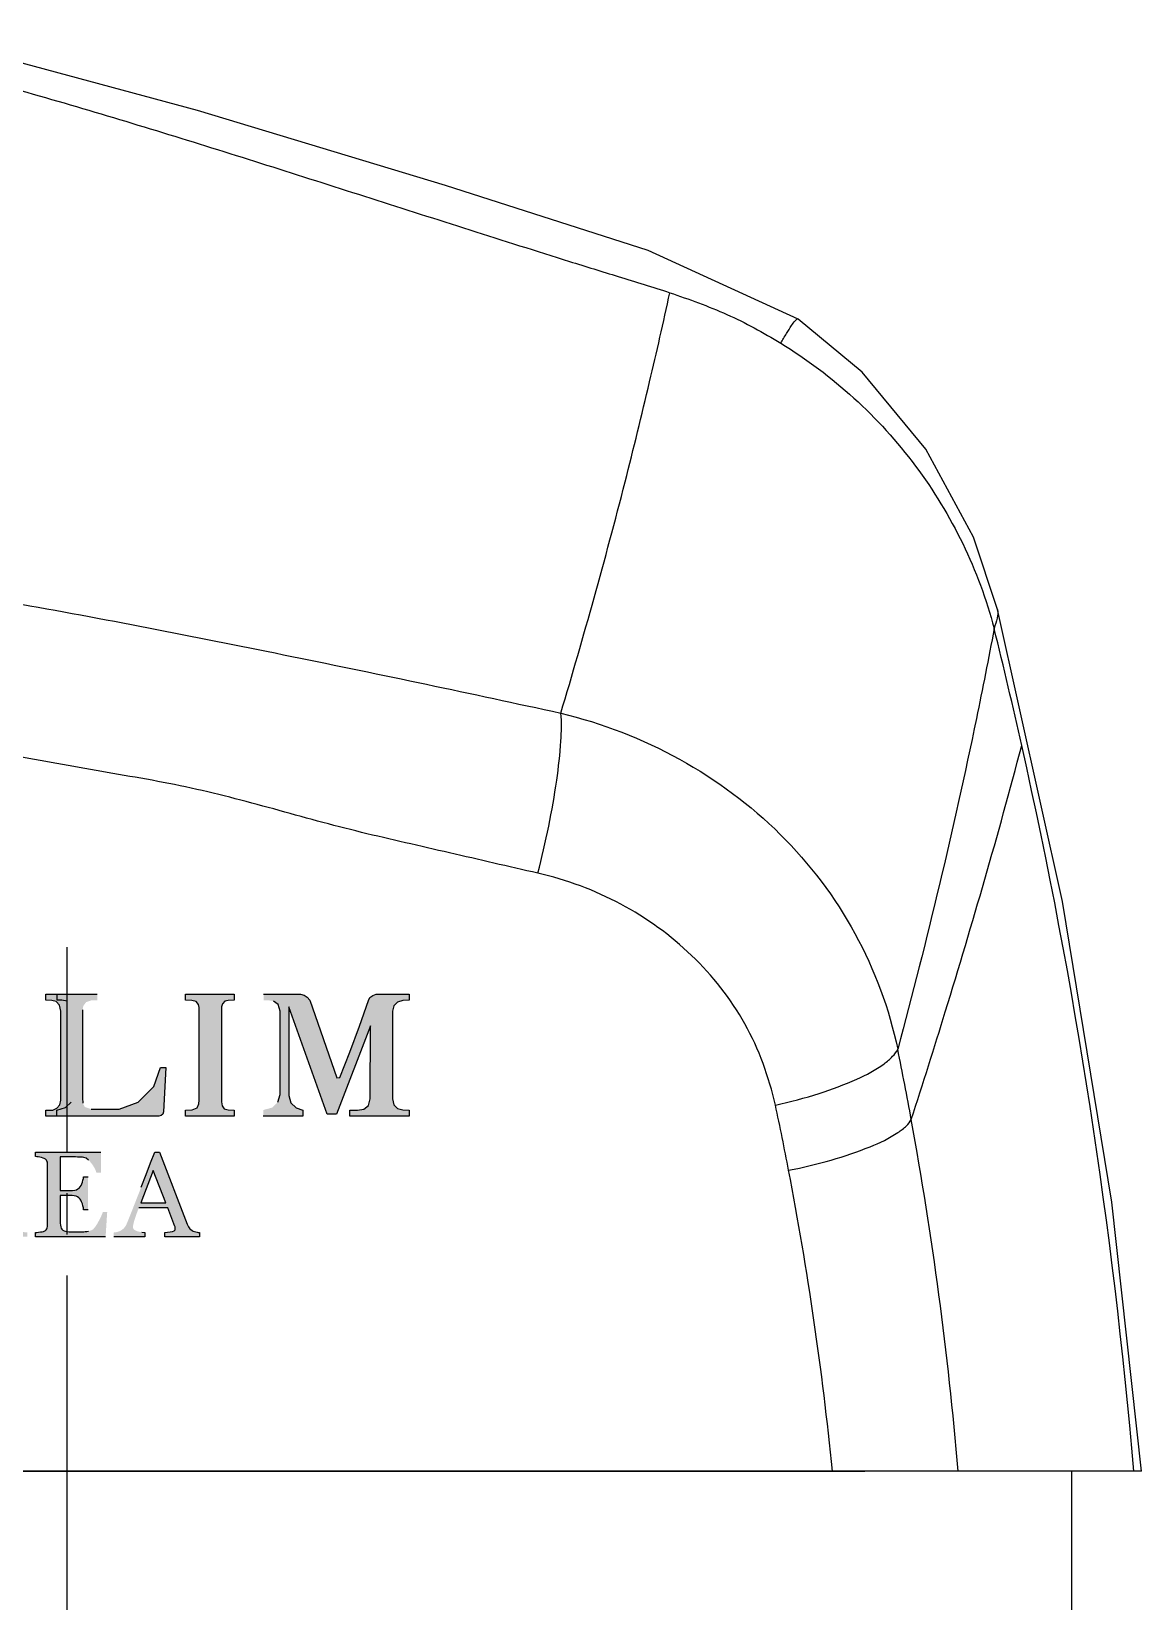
# Model space of a CAD drawing. Extents: x 7586 to 8180, y -5808 to -5388.
# Drawn here: x 8050.84 to 8074.54, y -5633.24 to -5599.74 of the extents above; entities that cross this region are included whole.
import ezdxf

# ---------------------------------------------------------------- set-up
doc = ezdxf.new("R2010")
doc.units = 0
doc.header["$LTSCALE"] = 7
doc.header["$MEASUREMENT"] = 0
doc.linetypes.add('CENTER', pattern=[2, 1.25, -0.25, 0.25, -0.25])
doc.layers.get('0').update_dxf_attribs({"color": 2, "linetype": 'CONTINUOUS'})
for name, color, linetype in [('08_ALL_FEATURES', 7, 'CONTINUOUS'), ('CENTER', 1, 'CENTER'), ('CL', 1, 'CENTER'), ('D', 2, 'CONTINUOUS'), ('DIM', 2, 'CONTINUOUS')]:
    doc.layers.add(name, color=color, linetype=linetype)

msp = doc.modelspace()

# ---------------------------------------------------------------- hatches: boundary and pattern name
at = {"layer": 'DIM'}
h = msp.add_hatch(color=256, dxfattribs=at)
h.paths.add_polyline_path([(8037.541, -5621.784), (8038.343, -5621.784), (8038.343, -5621.409), (8037.919, -5621.409, -0.734082), (8040.506, -5620.972), (8040.916, -5620.972, 0.878721)])
h.paths.add_polyline_path([(8039.478, -5621.381), (8040.062, -5620.972), (8039.408, -5620.972), (8038.875, -5621.345), (8038.875, -5620.972), (8038.5, -5620.972), (8038.5, -5622.222), (8038.875, -5622.222), (8038.875, -5621.803), (8039.17, -5621.597), (8039.53, -5622.222), (8039.963, -5622.222)])
h.paths.add_polyline_path([(8041.021, -5621.409), (8040.218, -5621.409), (8040.218, -5621.784), (8040.643, -5621.784, -0.734082), (8038.056, -5622.222), (8037.646, -5622.222, 0.878721)])
h.paths.add_polyline_path([(8044.367, -5620.669), (8044.226, -5620.549), (8044.107, -5620.473), (8043.975, -5620.408), (8043.83, -5620.354), (8043.678, -5620.313), (8043.524, -5620.29), (8043.368, -5620.282), (8042.11, -5620.282), (8042.11, -5620.406), (8042.292, -5620.406), (8042.393, -5620.434), (8042.446, -5620.506), (8042.46, -5620.606), (8042.46, -5622.567), (8042.433, -5622.653), (8042.364, -5622.723), (8042.271, -5622.752), (8042.11, -5622.751), (8042.11, -5622.882), (8043.295, -5622.882), (8043.485, -5622.879), (8043.684, -5622.865), (8043.867, -5622.829), (8044.02, -5622.774), (8044.154, -5622.706), (8044.285, -5622.615), (8044.411, -5622.495), (8044.522, -5622.348), (8044.614, -5622.189), (8044.68, -5622.012), (8044.714, -5621.813), (8044.724, -5621.597), (8044.707, -5621.369), (8044.66, -5621.162), (8044.585, -5620.976), (8044.487, -5620.811)])
h.paths.add_polyline_path([(8042.929, -5620.589), (8042.945, -5620.519), (8042.996, -5620.458), (8043.088, -5620.432), (8043.153, -5620.431), (8043.217, -5620.43), (8043.273, -5620.43), (8043.447, -5620.433), (8043.637, -5620.448), (8043.793, -5620.489), (8043.905, -5620.552), (8044.002, -5620.629), (8044.089, -5620.72), (8044.207, -5620.978), (8044.261, -5621.306), (8044.274, -5621.595), (8044.267, -5621.866), (8044.229, -5622.18), (8044.134, -5622.428), (8044.055, -5622.523), (8043.96, -5622.607), (8043.852, -5622.673), (8043.709, -5622.718), (8043.536, -5622.743), (8043.368, -5622.75), (8043.235, -5622.752), (8043.116, -5622.753), (8043.026, -5622.748), (8042.972, -5622.711), (8042.94, -5622.667), (8042.929, -5622.585)], flags=16)
h.paths.add_polyline_path([(8046.074, -5620.377), (8045.983, -5620.609), (8045.845, -5620.967), (8045.695, -5621.353), (8045.544, -5621.741), (8045.402, -5622.102), (8045.268, -5622.437), (8045.212, -5622.546), (8045.142, -5622.62), (8045.043, -5622.69), (8044.97, -5622.721), (8044.885, -5622.742), (8044.805, -5622.753), (8044.805, -5622.882), (8045.737, -5622.882), (8045.737, -5622.753), (8045.562, -5622.719), (8045.441, -5622.628), (8045.43, -5622.473), (8045.574, -5622.089), (8046.419, -5622.089), (8046.594, -5622.568), (8046.603, -5622.662), (8046.559, -5622.73), (8046.487, -5622.757), (8046.261, -5622.758), (8046.261, -5622.882), (8046.839, -5622.882)])
h.paths.add_polyline_path([(8046.383, -5621.958), (8045.613, -5621.958), (8045.994, -5620.958)], flags=16)
h.paths.add_polyline_path([(8047.38, -5622.753), (8047.214, -5622.724), (8047.129, -5622.639), (8047.068, -5622.493), (8046.214, -5620.282), (8046.111, -5620.282), (8046.074, -5620.377), (8046.839, -5622.882), (8047.38, -5622.882)])
h.paths.add_polyline_path([(8048.778, -5622.574), (8048.769, -5622.523), (8048.764, -5622.462), (8048.762, -5622.389), (8048.762, -5621.702), (8048.778, -5621.657), (8048.815, -5621.623), (8048.868, -5621.608), (8049, -5621.608), (8049.276, -5621.677), (8049.469, -5621.865), (8049.546, -5622.142), (8049.665, -5622.142), (8049.665, -5620.977), (8049.559, -5620.977), (8049.459, -5621.247), (8049.248, -5621.407), (8049, -5621.46), (8048.87, -5621.46), (8048.82, -5621.444), (8048.779, -5621.405), (8048.762, -5621.354), (8048.762, -5620.567), (8048.782, -5620.494), (8048.835, -5620.446), (8048.925, -5620.426), (8049.352, -5620.426), (8049.789, -5620.522), (8050.128, -5620.79), (8050.333, -5621.206), (8050.431, -5621.206), (8050.387, -5620.348), (8050.376, -5620.315), (8050.348, -5620.292), (8050.301, -5620.282), (8047.947, -5620.282), (8047.947, -5620.412), (8048.141, -5620.414), (8048.215, -5620.439), (8048.271, -5620.499), (8048.293, -5620.578), (8048.302, -5622.528), (8048.248, -5622.681), (8048.115, -5622.737), (8047.947, -5622.752), (8047.947, -5622.882), (8048.771, -5622.882), (8049.596, -5622.882), (8050.421, -5622.882), (8050.455, -5622.868), (8050.492, -5622.832), (8050.509, -5622.781), (8050.55, -5621.901), (8050.418, -5621.901), (8050.241, -5622.335), (8049.883, -5622.625), (8049.548, -5622.732), (8049.367, -5622.733), (8049.126, -5622.735), (8048.976, -5622.732), (8048.884, -5622.711), (8048.817, -5622.655)])
h.paths.add_polyline_path([(8051.934, -5622.494), (8051.936, -5620.618), (8051.951, -5620.532), (8052.012, -5620.451), (8052.121, -5620.413), (8052.248, -5620.412), (8052.248, -5620.282), (8051.15, -5620.282), (8051.15, -5620.412), (8051.278, -5620.413), (8051.371, -5620.439), (8051.444, -5620.515), (8051.472, -5620.642), (8051.474, -5622.543), (8051.45, -5622.642), (8051.388, -5622.714), (8051.299, -5622.752), (8051.15, -5622.752), (8051.15, -5622.882), (8053.564, -5622.882), (8053.615, -5622.872), (8053.65, -5622.843), (8053.665, -5622.789), (8053.714, -5621.846), (8053.6, -5621.846), (8053.456, -5622.253), (8053.124, -5622.585), (8052.719, -5622.735), (8052.119, -5622.732), (8051.986, -5622.689), (8051.939, -5622.604)])
h.paths.add_polyline_path([(8054.903, -5620.551), (8054.922, -5620.484), (8054.972, -5620.433), (8055.042, -5620.413), (8055.169, -5620.412), (8055.169, -5620.282), (8054.134, -5620.282), (8054.134, -5620.412), (8054.271, -5620.413), (8054.363, -5620.438), (8054.409, -5620.498), (8054.422, -5620.568), (8054.422, -5622.539), (8054.417, -5622.619), (8054.379, -5622.707), (8054.277, -5622.749), (8054.134, -5622.752), (8054.134, -5622.882), (8055.169, -5622.882), (8055.169, -5622.752), (8055.044, -5622.751), (8054.961, -5622.725), (8054.915, -5622.664), (8054.9, -5622.578)])
h.paths.add_polyline_path([(8056.383, -5622.6), (8056.34, -5622.439), (8056.34, -5622.131), (8056.34, -5620.551), (8057.159, -5622.84), (8057.357, -5622.84), (8058.08, -5620.954), (8058.075, -5622.515), (8058.037, -5622.655), (8057.939, -5622.731), (8057.803, -5622.753), (8057.643, -5622.752), (8057.643, -5622.882), (8058.909, -5622.882), (8058.909, -5622.752), (8058.775, -5622.751), (8058.658, -5622.723), (8058.58, -5622.642), (8058.552, -5622.515), (8058.552, -5620.641), (8058.58, -5620.528), (8058.656, -5620.448), (8058.771, -5620.415), (8058.909, -5620.412), (8058.909, -5620.282), (8058.201, -5620.282), (8058.131, -5620.306), (8058.071, -5620.352), (8058.036, -5620.413), (8057.849, -5620.966), (8057.638, -5621.515), (8057.428, -5622.06), (8057.361, -5622.062), (8056.784, -5620.412), (8056.733, -5620.342), (8056.667, -5620.3), (8056.591, -5620.282), (8055.801, -5620.282), (8055.801, -5620.412), (8055.903, -5620.411), (8056.014, -5620.43), (8056.111, -5620.501), (8056.152, -5620.645), (8056.151, -5622.421), (8056.103, -5622.587), (8055.981, -5622.701), (8055.792, -5622.752), (8055.792, -5622.882), (8056.636, -5622.882), (8056.636, -5622.752), (8056.493, -5622.708)])
h.paths.add_polyline_path([(8053.576, -5623.654), (8053.476, -5623.654), (8053.388, -5623.881), (8053.292, -5624.128), (8053.188, -5624.396), (8053.083, -5624.664), (8052.985, -5624.914), (8052.892, -5625.146), (8052.875, -5625.186), (8052.857, -5625.22), (8052.839, -5625.248), (8052.818, -5625.273), (8052.792, -5625.296), (8052.761, -5625.319), (8052.739, -5625.331), (8052.712, -5625.342), (8052.681, -5625.351), (8052.651, -5625.358), (8052.624, -5625.362), (8052.6, -5625.365), (8052.6, -5625.454), (8053.268, -5625.454), (8053.268, -5625.365), (8053.204, -5625.359), (8053.145, -5625.349), (8053.09, -5625.333), (8053.046, -5625.312), (8053.02, -5625.286), (8053.012, -5625.255), (8053.012, -5625.24), (8053.014, -5625.221), (8053.018, -5625.2), (8053.023, -5625.175), (8053.031, -5625.146), (8053.04, -5625.112), (8053.052, -5625.075), (8053.065, -5625.035), (8053.08, -5624.992), (8053.096, -5624.946), (8053.115, -5624.896), (8053.137, -5624.84), (8053.758, -5624.84), (8053.909, -5625.245), (8053.913, -5625.261), (8053.916, -5625.282), (8053.916, -5625.294), (8053.909, -5625.311), (8053.888, -5625.327), (8053.852, -5625.34), (8053.805, -5625.351), (8053.751, -5625.36), (8053.69, -5625.365), (8053.69, -5625.454), (8054.429, -5625.454), (8054.429, -5625.365), (8054.406, -5625.363), (8054.381, -5625.359), (8054.351, -5625.352), (8054.322, -5625.344), (8054.298, -5625.334), (8054.276, -5625.323), (8054.25, -5625.303), (8054.228, -5625.284), (8054.21, -5625.264), (8054.195, -5625.242), (8054.181, -5625.215), (8054.168, -5625.185)])
h.paths.add_polyline_path([(8053.713, -5624.729), (8053.18, -5624.729), (8053.444, -5624.04)], flags=16)
h.paths.add_polyline_path([(8052.054, -5624.175), (8051.959, -5624.175), (8051.953, -5624.212), (8051.944, -5624.251), (8051.933, -5624.291), (8051.919, -5624.33), (8051.903, -5624.362), (8051.885, -5624.39), (8051.861, -5624.416), (8051.834, -5624.436), (8051.806, -5624.451), (8051.77, -5624.461), (8051.722, -5624.468), (8051.663, -5624.47), (8051.46, -5624.47), (8051.46, -5623.754), (8051.743, -5623.754), (8051.788, -5623.754), (8051.829, -5623.755), (8051.867, -5623.757), (8051.902, -5623.759), (8051.933, -5623.761), (8051.961, -5623.764), (8052.013, -5623.782), (8052.066, -5623.822), (8052.122, -5623.883), (8052.171, -5623.954), (8052.208, -5624.022), (8052.231, -5624.088), (8052.327, -5624.088), (8052.327, -5623.654), (8050.933, -5623.654), (8050.933, -5623.744), (8050.959, -5623.747), (8050.989, -5623.752), (8051.025, -5623.759), (8051.061, -5623.768), (8051.092, -5623.778), (8051.118, -5623.788), (8051.144, -5623.803), (8051.163, -5623.821), (8051.176, -5623.841), (8051.184, -5623.864), (8051.188, -5623.888), (8051.19, -5623.915), (8051.19, -5625.209), (8051.188, -5625.239), (8051.183, -5625.264), (8051.174, -5625.286), (8051.161, -5625.305), (8051.142, -5625.322), (8051.118, -5625.336), (8051.1, -5625.342), (8051.072, -5625.347), (8051.035, -5625.353), (8050.996, -5625.358), (8050.962, -5625.362), (8050.933, -5625.364), (8050.933, -5625.454), (8052.428, -5625.454), (8052.462, -5624.924), (8052.371, -5624.924), (8052.354, -5624.97), (8052.327, -5625.031), (8052.289, -5625.106), (8052.247, -5625.181), (8052.206, -5625.243), (8052.167, -5625.29), (8052.149, -5625.304), (8052.124, -5625.317), (8052.094, -5625.327), (8052.06, -5625.334), (8052.026, -5625.341), (8051.994, -5625.345), (8051.96, -5625.348), (8051.922, -5625.35), (8051.879, -5625.35), (8051.836, -5625.35), (8051.799, -5625.35), (8051.768, -5625.35), (8051.704, -5625.349), (8051.649, -5625.347), (8051.606, -5625.343), (8051.57, -5625.337), (8051.54, -5625.326), (8051.516, -5625.312), (8051.496, -5625.293), (8051.481, -5625.27), (8051.471, -5625.241), (8051.465, -5625.206), (8051.461, -5625.163), (8051.46, -5625.113), (8051.46, -5624.572), (8051.663, -5624.572), (8051.714, -5624.574), (8051.759, -5624.579), (8051.796, -5624.588), (8051.828, -5624.601), (8051.858, -5624.623), (8051.885, -5624.652), (8051.901, -5624.677), (8051.916, -5624.709), (8051.931, -5624.75), (8051.944, -5624.795), (8051.953, -5624.838), (8051.959, -5624.879), (8052.054, -5624.879)])
h.paths.add_polyline_path([(8050.312, -5624.364), (8050.343, -5624.318), (8050.368, -5624.267), (8050.385, -5624.211), (8050.396, -5624.149), (8050.4, -5624.083), (8050.394, -5624.009), (8050.379, -5623.944), (8050.353, -5623.885), (8050.318, -5623.834), (8050.276, -5623.79), (8050.227, -5623.753), (8050.171, -5623.721), (8050.11, -5623.696), (8050.045, -5623.677), (8049.977, -5623.664), (8049.906, -5623.657), (8049.831, -5623.654), (8049, -5623.654), (8049, -5623.744), (8049.026, -5623.747), (8049.054, -5623.751), (8049.086, -5623.756), (8049.118, -5623.763), (8049.146, -5623.77), (8049.169, -5623.777), (8049.196, -5623.791), (8049.216, -5623.808), (8049.228, -5623.829), (8049.235, -5623.853), (8049.24, -5623.879), (8049.241, -5623.908), (8049.241, -5625.209), (8049.239, -5625.24), (8049.234, -5625.267), (8049.224, -5625.29), (8049.21, -5625.31), (8049.192, -5625.326), (8049.169, -5625.338), (8049.15, -5625.345), (8049.123, -5625.35), (8049.088, -5625.355), (8049.053, -5625.359), (8049.023, -5625.362), (8049, -5625.364), (8049, -5625.454), (8049.761, -5625.454), (8049.761, -5625.364), (8049.733, -5625.362), (8049.701, -5625.359), (8049.665, -5625.355), (8049.631, -5625.35), (8049.604, -5625.344), (8049.585, -5625.338), (8049.558, -5625.325), (8049.538, -5625.308), (8049.525, -5625.287), (8049.518, -5625.264), (8049.513, -5625.238), (8049.512, -5625.209), (8049.512, -5624.638), (8049.696, -5624.638), (8049.794, -5624.767), (8049.888, -5624.894), (8049.978, -5625.018), (8050.068, -5625.148), (8050.165, -5625.293), (8050.269, -5625.454), (8050.754, -5625.454), (8050.754, -5625.364), (8050.73, -5625.362), (8050.702, -5625.359), (8050.671, -5625.354), (8050.64, -5625.347), (8050.612, -5625.339), (8050.589, -5625.328), (8050.559, -5625.312), (8050.529, -5625.292), (8050.499, -5625.27), (8050.468, -5625.241), (8050.434, -5625.203), (8050.398, -5625.157), (8050.317, -5625.048), (8050.245, -5624.95), (8050.182, -5624.864), (8050.118, -5624.778), (8050.044, -5624.679), (8049.961, -5624.567), (8050.023, -5624.547), (8050.082, -5624.525), (8050.137, -5624.499), (8050.188, -5624.471), (8050.233, -5624.44), (8050.274, -5624.405)])
h.paths.add_polyline_path([(8049.512, -5623.757), (8049.727, -5623.757), (8049.833, -5623.767), (8049.921, -5623.799), (8049.992, -5623.852), (8050.044, -5623.924), (8050.076, -5624.01), (8050.086, -5624.112), (8050.073, -5624.231), (8050.034, -5624.333), (8049.969, -5624.417), (8049.885, -5624.479), (8049.788, -5624.517), (8049.678, -5624.529), (8049.512, -5624.529)], flags=16)
h.paths.add_polyline_path([(8048.602, -5624.424), (8048.581, -5624.301), (8048.545, -5624.185), (8048.497, -5624.078), (8048.437, -5623.983), (8048.367, -5623.899), (8048.289, -5623.827), (8048.202, -5623.767), (8048.106, -5623.718), (8048.003, -5623.682), (8047.895, -5623.661), (8047.783, -5623.654), (8047.675, -5623.661), (8047.57, -5623.682), (8047.468, -5623.717), (8047.372, -5623.765), (8047.284, -5623.826), (8047.204, -5623.899), (8047.165, -5623.945), (8047.273, -5624.3), (8047.28, -5624.256), (8047.304, -5624.164), (8047.334, -5624.081), (8047.371, -5624.006), (8047.418, -5623.937), (8047.473, -5623.878), (8047.537, -5623.828), (8047.609, -5623.791), (8047.691, -5623.769), (8047.783, -5623.762), (8047.867, -5623.768), (8047.943, -5623.787), (8048.013, -5623.819), (8048.077, -5623.863), (8048.132, -5623.916), (8048.18, -5623.98), (8048.221, -5624.054), (8048.255, -5624.138), (8048.282, -5624.232), (8048.301, -5624.333), (8048.312, -5624.441), (8048.316, -5624.556), (8048.313, -5624.667), (8048.303, -5624.77), (8048.285, -5624.867), (8048.261, -5624.956), (8048.228, -5625.039), (8048.187, -5625.116), (8048.139, -5625.183), (8048.082, -5625.24), (8048.017, -5625.286), (8047.945, -5625.319), (8047.867, -5625.339), (8047.783, -5625.346), (8047.696, -5625.34), (8047.617, -5625.32), (8047.579, -5625.302), (8047.621, -5625.437), (8047.667, -5625.446), (8047.783, -5625.454), (8047.893, -5625.447), (8047.999, -5625.426), (8048.101, -5625.391), (8048.196, -5625.343), (8048.283, -5625.283), (8048.362, -5625.212), (8048.434, -5625.128), (8048.494, -5625.033), (8048.544, -5624.927), (8048.58, -5624.812), (8048.602, -5624.688), (8048.609, -5624.556)])

# ---------------------------------------------------------------- linework, layer by layer
at = {"color": 7, "linetype": 'Continuous'}
msp.add_line((7960.099, -5630.454), (8068.633, -5630.454), dxfattribs=at)
at = {"layer": '08_ALL_FEATURES', "color": 7, "linetype": 'Continuous'}
for p, q in [((8067.208, -5605.881), (8067.21, -5605.882)), ((8071.462, -5612.073), (8071.463, -5612.074)), ((8072.849, -5618.302), (8071.463, -5612.074)), ((8074.541, -5630.454), (7926.655, -5630.454))]:
    msp.add_line(p, q, dxfattribs=at)
for points in [[(8067.208, -5605.881), (8064.005, -5604.419), (8059.683, -5603.035), (8054.39, -5601.43), (8048.137, -5599.745)], [(8071.462, -5612.073), (8070.952, -5610.533), (8069.938, -5608.653), (8068.577, -5607.011), (8067.21, -5605.882)], [(8074.541, -5630.454), (8073.907, -5624.717), (8072.849, -5618.302)]]:
    msp.add_lwpolyline(points, dxfattribs=at)
for centre, radius, start, end in [((7958.962, -5640.359), 115.836, 12.65757, 13.92732), ((7959.086, -5640.344), 115.712, 4.90315, 12.66353), ((7992.048, -5637.131), 78.861, 10.35389, 11.46551), ((7991.622, -5637.202), 79.292, 4.88205, 10.3495), ((7997.773, -5637.38), 70.508, 5.63709, 10.90811)]:
    msp.add_arc(centre, radius, start, end, dxfattribs=at)
for points, knots in [([(8047.545, -5600.183), (8048.973, -5600.543), (8051.802, -5601.322), (8055.301, -5602.414), (8058.094, -5603.305), (8060.205, -5603.979), (8061.965, -5604.538), (8063.389, -5604.981), (8064.105, -5605.196), (8064.469, -5605.319)], [0, 0, 0, 0, 0.249791, 0.497495, 0.621614, 0.747024, 0.873277, 0.934809, 1, 1, 1, 1]), ([(8062.145, -5614.287), (8062.632, -5612.651), (8063.291, -5610.302), (8064.026, -5607.301), (8064.334, -5605.954), (8064.469, -5605.319)], [0, 0, 0, 0, 0.552534, 0.789677, 1, 1, 1, 1]), ([(8064.469, -5605.319), (8064.881, -5605.457), (8065.702, -5605.751), (8066.468, -5606.168), (8066.839, -5606.395)], [0, 0, 0, 0, 0.500252, 1, 1, 1, 1]), ([(8066.839, -5606.395), (8066.879, -5606.326), (8066.952, -5606.201), (8067.059, -5606.03), (8067.126, -5605.936), (8067.191, -5605.872), (8067.208, -5605.881)], [0, 0, 0, 0, 0.373006, 0.688673, 0.905683, 1, 1, 1, 1]), ([(8066.839, -5606.395), (8067.945, -5607.071), (8069.907, -5608.853), (8071.067, -5611.238), (8071.393, -5612.479)], [0, 0, 0, 0, 0.502778, 1, 1, 1, 1]), ([(8046.764, -5611.321), (8048.054, -5611.522), (8051.278, -5612.052), (8056.402, -5613.063), (8060.235, -5613.868), (8062.145, -5614.287)], [0, 0, 0, 0, 0.250091, 0.625564, 1, 1, 1, 1]), ([(8071.463, -5612.074), (8071.478, -5612.133), (8071.457, -5612.276), (8071.416, -5612.406), (8071.393, -5612.479)], [0, 0, 0, 0, 0.444832, 1, 1, 1, 1]), ([(8071.393, -5612.479), (8071.273, -5613.121), (8070.677, -5616.133), (8069.962, -5619.121), (8069.335, -5621.455)], [0, 0, 0, 0, 0.212856, 1, 1, 1, 1]), ([(8061.655, -5617.7), (8061.741, -5617.368), (8061.892, -5616.71), (8062.059, -5615.769), (8062.15, -5614.965), (8062.166, -5614.484), (8062.145, -5614.287)], [0, 0, 0, 0, 0.297924, 0.584868, 0.827958, 1, 1, 1, 1]), ([(8062.145, -5614.287), (8063.026, -5614.499), (8064.73, -5615.155), (8066.91, -5616.776), (8068.534, -5618.919), (8069.154, -5620.597), (8069.335, -5621.455)], [0, 0, 0, 0, 0.254622, 0.505817, 0.753822, 1, 1, 1, 1]), ([(8061.655, -5617.7), (8061.026, -5617.559), (8060.085, -5617.338), (8058.828, -5617.051), (8057.886, -5616.833), (8056.949, -5616.591), (8055.705, -5616.242), (8054.141, -5615.829), (8052.223, -5615.518), (8050.315, -5615.162), (8048.397, -5614.867), (8047.118, -5614.675), (8046.477, -5614.588)], [0, 0, 0, 0, 0.124653, 0.187029, 0.249421, 0.311803, 0.374227, 0.499322, 0.624557, 0.749735, 0.874887, 1, 1, 1, 1]), ([(8069.624, -5622.957), (8069.872, -5622.192), (8070.708, -5619.547), (8071.478, -5616.881), (8071.983, -5614.977)], [0, 0, 0, 0, 0.289804, 1, 1, 1, 1]), ([(8066.724, -5622.645), (8066.587, -5622.045), (8066.16, -5620.866), (8064.991, -5619.388), (8063.458, -5618.283), (8062.269, -5617.841), (8061.655, -5617.7)], [0, 0, 0, 0, 0.247993, 0.496247, 0.746682, 1, 1, 1, 1]), ([(8066.724, -5622.645), (8067.04, -5622.577), (8067.631, -5622.422), (8068.41, -5622.134), (8068.937, -5621.86), (8069.219, -5621.627), (8069.309, -5621.511), (8069.335, -5621.455)], [0, 0, 0, 0, 0.331921, 0.625283, 0.852558, 0.936243, 1, 1, 1, 1]), ([(8067.007, -5624.037), (8067.313, -5623.976), (8067.902, -5623.837), (8068.685, -5623.576), (8069.225, -5623.323), (8069.509, -5623.109), (8069.598, -5623.006), (8069.624, -5622.957)], [0, 0, 0, 0, 0.325716, 0.629455, 0.861279, 0.941774, 1, 1, 1, 1])]:
    msp.add_open_spline(points, degree=3, knots=knots, dxfattribs=at)
msp.add_open_spline([(8067.007, -5624.037), (8066.917, -5623.573), (8066.824, -5623.108), (8066.724, -5622.645)], degree=3, dxfattribs=at)
at = {"layer": 'CENTER'}
msp.add_line((8051.597, -5627.913), (8051.597, -5675.454), dxfattribs=at)
at = {"layer": 'CENTER', "color": 0}
msp.add_line((8073.041, -5630.454), (8073.041, -5633.454), dxfattribs=at)
at = {"layer": 'CL', "ltscale": 0.5}
msp.add_line((8051.598, -5619.279), (8051.598, -5633.022), dxfattribs=at)
at = {"layer": 'D', "color": 2}
for p, q in [((8051.15, -5620.412), (8051.15, -5620.282)), ((8051.15, -5620.282), (8052.248, -5620.282)), ((8051.278, -5620.413), (8051.15, -5620.412)), ((8051.371, -5620.439), (8051.278, -5620.413)), ((8051.444, -5620.515), (8051.371, -5620.439)), ((8051.393, -5620.412), (8051.393, -5620.282)), ((8051.496, -5620.411), (8051.393, -5620.412)), ((8051.607, -5620.43), (8051.496, -5620.411)), ((8054.134, -5620.412), (8054.134, -5620.282)), ((8054.134, -5620.282), (8055.169, -5620.282)), ((8054.271, -5620.413), (8054.134, -5620.412)), ((8054.363, -5620.438), (8054.271, -5620.413)), ((8054.409, -5620.498), (8054.363, -5620.438)), ((8054.972, -5620.433), (8054.922, -5620.484)), ((8055.042, -5620.413), (8054.972, -5620.433)), ((8055.169, -5620.412), (8055.042, -5620.413)), ((8055.169, -5620.282), (8055.169, -5620.412)), ((8055.801, -5620.282), (8056.591, -5620.282)), ((8056.111, -5620.501), (8056.014, -5620.43)), ((8056.591, -5620.282), (8056.667, -5620.3)), ((8056.667, -5620.3), (8056.733, -5620.342)), ((8056.733, -5620.342), (8056.784, -5620.412)), ((8056.784, -5620.412), (8057.361, -5622.062)), ((8057.849, -5620.966), (8058.036, -5620.413)), ((8058.036, -5620.413), (8058.071, -5620.352)), ((8058.071, -5620.352), (8058.131, -5620.306)), ((8058.131, -5620.306), (8058.201, -5620.282)), ((8058.201, -5620.282), (8058.909, -5620.282)), ((8058.771, -5620.415), (8058.656, -5620.448)), ((8058.909, -5620.412), (8058.771, -5620.415)), ((8058.909, -5620.282), (8058.909, -5620.412)), ((8051.472, -5620.642), (8051.444, -5620.515)), ((8051.474, -5622.543), (8051.472, -5620.642)), ((8051.936, -5620.618), (8051.934, -5622.494)), ((8054.422, -5620.568), (8054.409, -5620.498)), ((8054.422, -5622.539), (8054.422, -5620.568)), ((8054.903, -5620.551), (8054.9, -5622.578)), ((8054.922, -5620.484), (8054.903, -5620.551)), ((8056.152, -5620.645), (8056.111, -5620.501)), ((8056.151, -5622.421), (8056.152, -5620.645)), ((8056.34, -5620.551), (8056.34, -5622.131)), ((8057.159, -5622.84), (8056.34, -5620.551)), ((8058.58, -5620.528), (8058.552, -5620.641)), ((8058.552, -5620.641), (8058.552, -5622.515)), ((8058.656, -5620.448), (8058.58, -5620.528)), ((8058.08, -5620.954), (8057.357, -5622.84)), ((8057.638, -5621.515), (8057.849, -5620.966)), ((8058.075, -5622.515), (8058.08, -5620.954)), ((8057.428, -5622.06), (8057.638, -5621.515)), ((8053.456, -5622.253), (8053.6, -5621.846)), ((8053.6, -5621.846), (8053.714, -5621.846)), ((8053.714, -5621.846), (8053.665, -5622.789)), ((8057.361, -5622.062), (8057.428, -5622.06)), ((8053.124, -5622.585), (8053.456, -5622.253)), ((8056.103, -5622.587), (8056.151, -5622.421)), ((8056.34, -5622.131), (8056.34, -5622.439)), ((8056.34, -5622.439), (8056.383, -5622.6)), ((8051.15, -5622.882), (8051.15, -5622.752)), ((8051.15, -5622.752), (8051.299, -5622.752)), ((8051.299, -5622.752), (8051.388, -5622.714)), ((8051.384, -5622.752), (8051.573, -5622.701)), ((8051.384, -5622.882), (8051.384, -5622.752)), ((8051.388, -5622.714), (8051.45, -5622.642)), ((8051.45, -5622.642), (8051.474, -5622.543)), ((8051.573, -5622.701), (8051.696, -5622.587)), ((8051.934, -5622.494), (8051.939, -5622.604)), ((8052.119, -5622.732), (8052.719, -5622.735)), ((8052.719, -5622.735), (8053.124, -5622.585)), ((8054.134, -5622.752), (8054.277, -5622.749)), ((8054.134, -5622.882), (8054.134, -5622.752)), ((8054.277, -5622.749), (8054.379, -5622.707)), ((8054.379, -5622.707), (8054.417, -5622.619)), ((8054.417, -5622.619), (8054.422, -5622.539)), ((8054.9, -5622.578), (8054.915, -5622.664)), ((8054.915, -5622.664), (8054.961, -5622.725)), ((8054.961, -5622.725), (8055.044, -5622.751)), ((8055.044, -5622.751), (8055.169, -5622.752)), ((8055.169, -5622.752), (8055.169, -5622.882)), ((8056.383, -5622.6), (8056.493, -5622.708)), ((8056.493, -5622.708), (8056.636, -5622.752)), ((8056.636, -5622.752), (8056.636, -5622.882)), ((8057.643, -5622.882), (8057.643, -5622.752)), ((8057.643, -5622.752), (8057.803, -5622.753)), ((8057.803, -5622.753), (8057.939, -5622.731)), ((8057.939, -5622.731), (8058.037, -5622.655)), ((8058.037, -5622.655), (8058.075, -5622.515)), ((8058.552, -5622.515), (8058.58, -5622.642)), ((8058.58, -5622.642), (8058.658, -5622.723)), ((8058.658, -5622.723), (8058.775, -5622.751)), ((8058.775, -5622.751), (8058.909, -5622.752)), ((8058.909, -5622.752), (8058.909, -5622.882)), ((8053.564, -5622.882), (8051.15, -5622.882)), ((8053.615, -5622.872), (8053.564, -5622.882)), ((8053.65, -5622.843), (8053.615, -5622.872)), ((8053.665, -5622.789), (8053.65, -5622.843)), ((8055.169, -5622.882), (8054.134, -5622.882)), ((8056.636, -5622.882), (8055.792, -5622.882)), ((8057.357, -5622.84), (8057.159, -5622.84)), ((8058.909, -5622.882), (8057.643, -5622.882)), ((8050.933, -5623.744), (8050.933, -5623.654)), ((8050.933, -5623.654), (8052.327, -5623.654)), ((8050.959, -5623.747), (8050.933, -5623.744)), ((8050.989, -5623.752), (8050.959, -5623.747)), ((8051.025, -5623.759), (8050.989, -5623.752)), ((8051.061, -5623.768), (8051.025, -5623.759)), ((8051.092, -5623.778), (8051.061, -5623.768)), ((8051.118, -5623.788), (8051.092, -5623.778)), ((8051.144, -5623.803), (8051.118, -5623.788)), ((8051.46, -5623.754), (8051.46, -5624.47)), ((8051.743, -5623.754), (8051.46, -5623.754)), ((8051.788, -5623.754), (8051.743, -5623.754)), ((8051.829, -5623.755), (8051.788, -5623.754)), ((8051.867, -5623.757), (8051.829, -5623.755)), ((8051.902, -5623.759), (8051.867, -5623.757)), ((8051.933, -5623.761), (8051.902, -5623.759)), ((8051.961, -5623.764), (8051.933, -5623.761)), ((8052.013, -5623.782), (8051.961, -5623.764)), ((8052.066, -5623.822), (8052.013, -5623.782)), ((8053.388, -5623.881), (8053.476, -5623.654)), ((8053.476, -5623.654), (8053.576, -5623.654)), ((8053.576, -5623.654), (8054.168, -5625.185)), ((8051.163, -5623.821), (8051.144, -5623.803)), ((8051.176, -5623.841), (8051.163, -5623.821)), ((8051.184, -5623.864), (8051.176, -5623.841)), ((8051.188, -5623.888), (8051.184, -5623.864)), ((8051.19, -5623.915), (8051.188, -5623.888)), ((8051.19, -5625.209), (8051.19, -5623.915)), ((8053.444, -5624.04), (8053.18, -5624.729)), ((8053.292, -5624.128), (8053.388, -5623.881)), ((8053.713, -5624.729), (8053.444, -5624.04)), ((8051.77, -5624.461), (8051.806, -5624.451)), ((8051.806, -5624.451), (8051.834, -5624.436)), ((8051.834, -5624.436), (8051.861, -5624.416)), ((8051.861, -5624.416), (8051.885, -5624.39)), ((8051.885, -5624.39), (8051.903, -5624.362)), ((8051.903, -5624.362), (8051.919, -5624.33)), ((8051.919, -5624.33), (8051.933, -5624.291)), ((8051.933, -5624.291), (8051.944, -5624.251)), ((8051.944, -5624.251), (8051.953, -5624.212)), ((8051.953, -5624.212), (8051.959, -5624.175)), ((8051.959, -5624.175), (8052.054, -5624.175)), ((8053.188, -5624.396), (8053.292, -5624.128)), ((8051.46, -5624.47), (8051.663, -5624.47)), ((8051.663, -5624.572), (8051.46, -5624.572)), ((8051.46, -5624.572), (8051.46, -5625.113)), ((8051.663, -5624.47), (8051.722, -5624.468)), ((8051.714, -5624.574), (8051.663, -5624.572)), ((8051.759, -5624.579), (8051.714, -5624.574)), ((8051.722, -5624.468), (8051.77, -5624.461)), ((8051.796, -5624.588), (8051.759, -5624.579)), ((8051.828, -5624.601), (8051.796, -5624.588)), ((8051.858, -5624.623), (8051.828, -5624.601)), ((8051.885, -5624.652), (8051.858, -5624.623)), ((8051.901, -5624.677), (8051.885, -5624.652)), ((8051.916, -5624.709), (8051.901, -5624.677)), ((8051.931, -5624.75), (8051.916, -5624.709)), ((8051.944, -5624.795), (8051.931, -5624.75)), ((8053.18, -5624.729), (8053.713, -5624.729)), ((8051.46, -5625.113), (8051.461, -5625.163)), ((8051.953, -5624.838), (8051.944, -5624.795)), ((8051.959, -5624.879), (8051.953, -5624.838)), ((8052.054, -5624.879), (8051.959, -5624.879)), ((8053.758, -5624.84), (8053.137, -5624.84)), ((8053.906, -5625.238), (8053.758, -5624.84)), ((8050.933, -5625.364), (8050.962, -5625.362)), ((8050.933, -5625.454), (8050.933, -5625.364)), ((8052.428, -5625.454), (8050.933, -5625.454)), ((8050.962, -5625.362), (8050.996, -5625.358)), ((8050.996, -5625.358), (8051.035, -5625.353)), ((8051.035, -5625.353), (8051.072, -5625.347)), ((8051.072, -5625.347), (8051.1, -5625.342)), ((8051.1, -5625.342), (8051.118, -5625.336)), ((8051.118, -5625.336), (8051.142, -5625.322)), ((8051.142, -5625.322), (8051.161, -5625.305)), ((8051.161, -5625.305), (8051.174, -5625.286)), ((8051.174, -5625.286), (8051.183, -5625.264)), ((8051.183, -5625.264), (8051.188, -5625.239)), ((8051.188, -5625.239), (8051.19, -5625.209)), ((8051.461, -5625.163), (8051.465, -5625.206)), ((8051.465, -5625.206), (8051.471, -5625.241)), ((8051.471, -5625.241), (8051.481, -5625.27)), ((8051.481, -5625.27), (8051.496, -5625.293)), ((8051.496, -5625.293), (8051.516, -5625.312)), ((8051.516, -5625.312), (8051.54, -5625.326)), ((8051.54, -5625.326), (8051.57, -5625.337)), ((8051.57, -5625.337), (8051.606, -5625.343)), ((8051.606, -5625.343), (8051.649, -5625.347)), ((8051.649, -5625.347), (8051.704, -5625.349)), ((8051.704, -5625.349), (8051.768, -5625.35)), ((8051.768, -5625.35), (8051.799, -5625.35)), ((8051.799, -5625.35), (8051.836, -5625.35)), ((8051.836, -5625.35), (8051.879, -5625.35)), ((8051.879, -5625.35), (8051.922, -5625.35)), ((8051.922, -5625.35), (8051.96, -5625.348)), ((8051.96, -5625.348), (8051.994, -5625.345)), ((8051.994, -5625.345), (8052.026, -5625.341)), ((8052.026, -5625.341), (8052.06, -5625.334)), ((8053.268, -5625.454), (8052.6, -5625.454)), ((8053.204, -5625.359), (8053.268, -5625.365)), ((8053.268, -5625.365), (8053.268, -5625.454)), ((8053.69, -5625.365), (8053.751, -5625.36)), ((8053.69, -5625.454), (8053.69, -5625.365)), ((8054.429, -5625.454), (8053.69, -5625.454)), ((8053.751, -5625.36), (8053.805, -5625.351)), ((8053.805, -5625.351), (8053.852, -5625.34)), ((8053.852, -5625.34), (8053.888, -5625.327)), ((8053.888, -5625.327), (8053.909, -5625.311)), ((8053.909, -5625.246), (8053.906, -5625.238)), ((8053.912, -5625.256), (8053.909, -5625.246)), ((8053.909, -5625.311), (8053.916, -5625.294)), ((8053.914, -5625.267), (8053.912, -5625.256)), ((8053.915, -5625.277), (8053.914, -5625.267)), ((8053.916, -5625.286), (8053.915, -5625.277)), ((8053.916, -5625.294), (8053.916, -5625.286)), ((8054.168, -5625.185), (8054.181, -5625.215)), ((8054.181, -5625.215), (8054.195, -5625.242)), ((8054.195, -5625.242), (8054.21, -5625.264)), ((8054.21, -5625.264), (8054.228, -5625.284)), ((8054.228, -5625.284), (8054.25, -5625.303)), ((8054.25, -5625.303), (8054.276, -5625.323)), ((8054.276, -5625.323), (8054.298, -5625.334)), ((8054.298, -5625.334), (8054.322, -5625.344)), ((8054.322, -5625.344), (8054.351, -5625.352)), ((8054.351, -5625.352), (8054.381, -5625.359)), ((8054.381, -5625.359), (8054.406, -5625.363)), ((8054.406, -5625.363), (8054.429, -5625.365)), ((8054.429, -5625.365), (8054.429, -5625.454))]:
    msp.add_line(p, q, dxfattribs=at)

doc.saveas('drawing.dxf')
